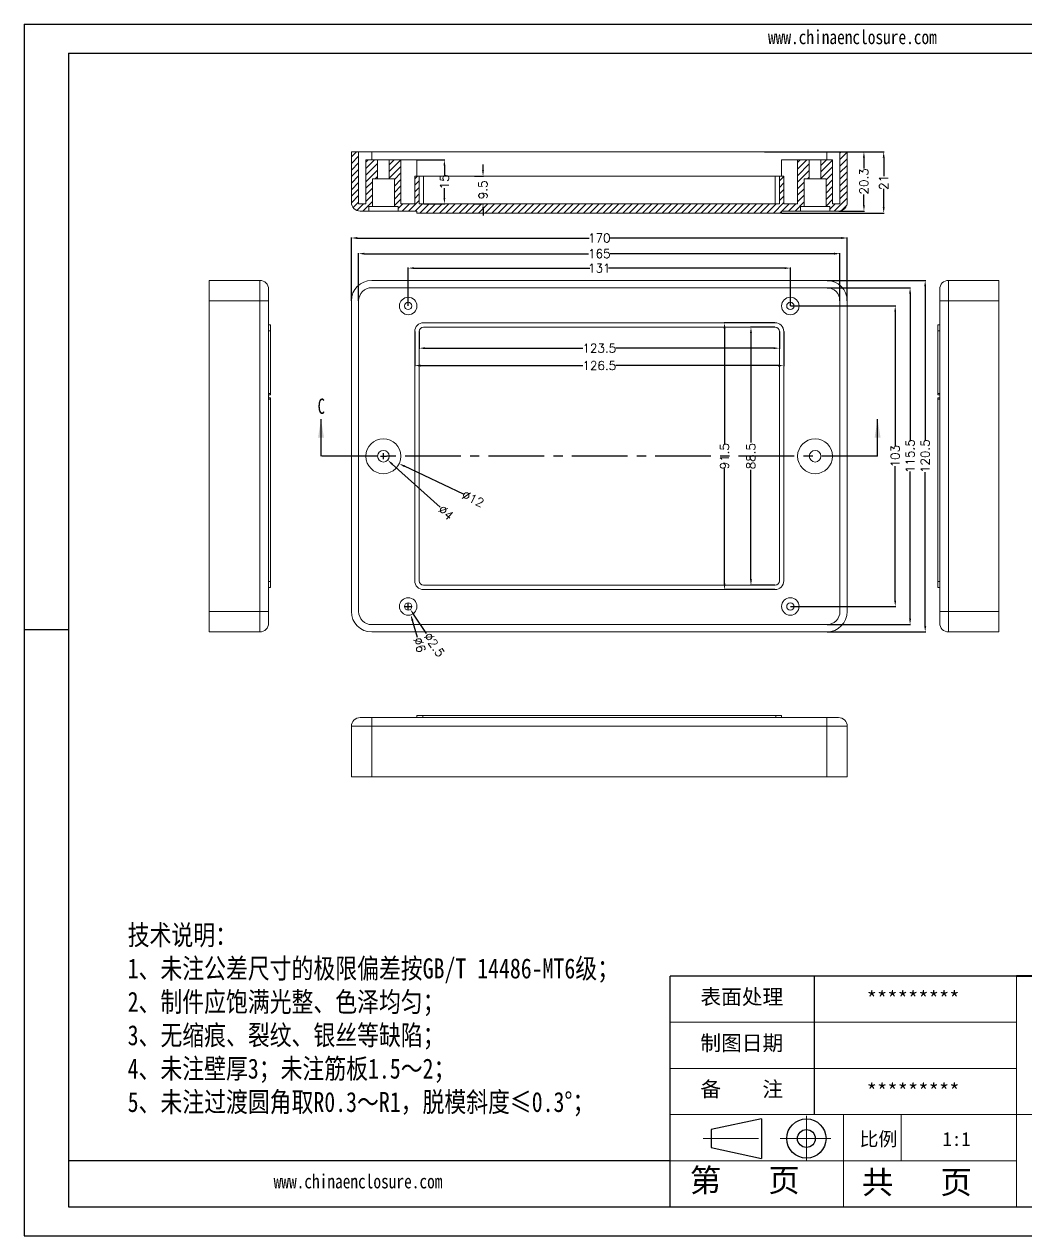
# Model space of a CAD drawing. Header units: inches. Extents: x 1196 to 2510, y 1089 to 1504.
# Drawn here: x 1833.8 to 2177.1, y 1088.5 to 1503.8 of the extents above; entities that cross this region are included whole.
import ezdxf

# ---------------------------------------------------------------- set-up
doc = ezdxf.new("R2010")
doc.units = ezdxf.units.IN
doc.linetypes.add('CENTER2', pattern=[28.575, 19.05, -3.175, 3.175, -3.175])
doc.layers.add('文字', color=81, linetype='Continuous')
for name, color, linetype, lineweight in [('粗实线', 7, 'Continuous', 30), ('细实线', 3, 'Continuous', 9), ('细点划线', 2, 'CENTER2', 9)]:
    doc.layers.add(name, color=color, linetype=linetype, lineweight=lineweight)
doc.styles.add('SLDTEXTSTYLE5', font='TXT', dxfattribs={"width": 0.7})
doc.styles.get("Standard").update_dxf_attribs({"font": 'txt', "bigfont": 'gbcbig.shx'})
doc.styles.add('宋体', font='', dxfattribs={"width": 0.8, "height": 3.5})
doc.styles.get('宋体').set_extended_font_data('SimSun')
doc.dimstyles.new('3', dxfattribs={"dimtxt": 3, "dimasz": 2, "dimexe": 0.18, "dimexo": 0.0625, "dimgap": 0.2, "dimtad": 0, "dimzin": 12, "dimdsep": 46, "dimtxsty": 'Standard', "dimcen": 1, "dimclrd": 3, "dimclre": 3, "dimadec": 0, "dimazin": 0, "dimtfac": 1, "dimtofl": 0, "dimtmove": 0, "dimatfit": 3, "dimfxl": 0, "dimtolj": 1, "dimtzin": 0, "dimarcsym": 0})
pattern_1 = [(45, (-1370.6308, -131.7936), (-1.122532, 1.122532), [])]

# ---------------------------------------------------------------- blocks, each defined once
blk = doc.blocks.new('*D129')
at = {"color": 3, "lineweight": -2, "transparency": 16777216}
for p, q in [((1965.42, 1407.3), (1965.42, 1420.39)), ((2096.42, 1407.3), (2096.42, 1420.39)), ((1967.42, 1420.21), (2027.72, 1420.21)), ((2094.42, 1420.21), (2034.12, 1420.21))]:
    blk.add_line(p, q, dxfattribs=at)
at = {"color": 3, "transparency": 16777216}
for points in [[(1967.42, 1420.54), (1967.42, 1419.88), (1965.42, 1420.21)], [(2094.42, 1420.54), (2094.42, 1419.88), (2096.42, 1420.21)]]:
    blk.add_solid(points, dxfattribs=at)
at = {"layer": 'Defpoints', "color": 0, "transparency": 16777216}
for p in [(2096.42, 1420.21), (1965.42, 1407.24), (2096.42, 1407.24)]:
    blk.add_point(p, dxfattribs=at)
at = {"color": 0, "transparency": 16777216, "insert": (2030.92, 1420.21), "char_height": 3, "attachment_point": 5}
blk.add_mtext('\\A1;131', dxfattribs=at)
blk = doc.blocks.new('*D130')
at = {"color": 3, "lineweight": -2, "transparency": 16777216}
for p, q in [((1969.17, 1398.43), (1969.17, 1392.59)), ((2092.67, 1398.43), (2092.67, 1392.59)), ((1971.17, 1392.77), (2025.22, 1392.77)), ((2090.67, 1392.77), (2036.62, 1392.77))]:
    blk.add_line(p, q, dxfattribs=at)
at = {"color": 3, "transparency": 16777216}
for points in [[(1971.17, 1393.1), (1971.17, 1392.43), (1969.17, 1392.77)], [(2090.67, 1393.1), (2090.67, 1392.43), (2092.67, 1392.77)]]:
    blk.add_solid(points, dxfattribs=at)
at = {"layer": 'Defpoints', "color": 0, "transparency": 16777216}
for p in [(1969.17, 1398.49), (2092.67, 1398.49), (1969.17, 1392.77)]:
    blk.add_point(p, dxfattribs=at)
at = {"color": 0, "transparency": 16777216, "insert": (2030.92, 1392.77), "char_height": 3, "attachment_point": 5}
blk.add_mtext('\\A1;123.5', dxfattribs=at)
blk = doc.blocks.new('*D131')
at = {"color": 3, "lineweight": -2, "transparency": 16777216}
for p, q in [((1967.67, 1398.43), (1967.67, 1386.61)), ((2094.17, 1398.43), (2094.17, 1386.61)), ((1969.67, 1386.79), (2025.22, 1386.79)), ((2092.17, 1386.79), (2036.62, 1386.79))]:
    blk.add_line(p, q, dxfattribs=at)
at = {"color": 3, "transparency": 16777216}
for points in [[(1969.67, 1387.12), (1969.67, 1386.45), (1967.67, 1386.79)], [(2092.17, 1387.12), (2092.17, 1386.45), (2094.17, 1386.79)]]:
    blk.add_solid(points, dxfattribs=at)
at = {"layer": 'Defpoints', "color": 0, "transparency": 16777216}
for p in [(1967.67, 1398.49), (2094.17, 1398.49), (2094.17, 1386.79)]:
    blk.add_point(p, dxfattribs=at)
at = {"color": 0, "transparency": 16777216, "insert": (2030.92, 1386.79), "char_height": 3, "attachment_point": 5}
blk.add_mtext('\\A1;126.5', dxfattribs=at)
blk = doc.blocks.new('*D132')
at = {"color": 3, "lineweight": -2, "transparency": 16777216}
for p, q in [((1948.42, 1409.05), (1948.42, 1425.34)), ((1950.42, 1425.16), (2027.22, 1425.16)), ((2111.42, 1425.16), (2034.62, 1425.16)), ((2113.42, 1409.05), (2113.42, 1425.34))]:
    blk.add_line(p, q, dxfattribs=at)
at = {"color": 3, "transparency": 16777216}
for points in [[(1950.42, 1425.49), (1950.42, 1424.83), (1948.42, 1425.16)], [(2111.42, 1425.49), (2111.42, 1424.83), (2113.42, 1425.16)]]:
    blk.add_solid(points, dxfattribs=at)
at = {"layer": 'Defpoints', "color": 0, "transparency": 16777216}
for p in [(2113.42, 1425.16), (1948.42, 1408.99), (2113.42, 1408.99)]:
    blk.add_point(p, dxfattribs=at)
at = {"color": 0, "transparency": 16777216, "insert": (2030.92, 1425.16), "char_height": 3, "attachment_point": 5}
blk.add_mtext('\\A1;165', dxfattribs=at)
blk = doc.blocks.new('*D133')
at = {"color": 3, "lineweight": -2, "transparency": 16777216}
for p, q in [((1945.92, 1409.05), (1945.92, 1430.71)), ((1947.92, 1430.53), (2027.47, 1430.53)), ((2113.92, 1430.53), (2034.37, 1430.53)), ((2115.92, 1409.05), (2115.92, 1430.71))]:
    blk.add_line(p, q, dxfattribs=at)
at = {"color": 3, "transparency": 16777216}
for points in [[(1947.92, 1430.87), (1947.92, 1430.2), (1945.92, 1430.53)], [(2113.92, 1430.87), (2113.92, 1430.2), (2115.92, 1430.53)]]:
    blk.add_solid(points, dxfattribs=at)
at = {"layer": 'Defpoints', "color": 0, "transparency": 16777216}
for p in [(1945.92, 1430.53), (1945.92, 1408.99), (2115.92, 1408.99)]:
    blk.add_point(p, dxfattribs=at)
at = {"color": 0, "transparency": 16777216, "insert": (2030.92, 1430.53), "char_height": 3, "attachment_point": 5}
blk.add_mtext('\\A1;170', dxfattribs=at)
blk = doc.blocks.new('*D134')
at = {"color": 3, "lineweight": -2, "transparency": 16777216}
for p, q in [((2096.48, 1407.24), (2132.55, 1407.24)), ((2132.37, 1405.24), (2132.37, 1359.19)), ((2132.37, 1306.24), (2132.37, 1352.29)), ((2096.48, 1304.24), (2132.55, 1304.24))]:
    blk.add_line(p, q, dxfattribs=at)
at = {"color": 3, "transparency": 16777216}
for points in [[(2132.04, 1405.24), (2132.7, 1405.24), (2132.37, 1407.24)], [(2132.04, 1306.24), (2132.7, 1306.24), (2132.37, 1304.24)]]:
    blk.add_solid(points, dxfattribs=at)
at = {"layer": 'Defpoints', "color": 0, "transparency": 16777216}
for p in [(2096.42, 1407.24), (2132.37, 1407.24), (2096.42, 1304.24)]:
    blk.add_point(p, dxfattribs=at)
at = {"color": 0, "transparency": 16777216, "insert": (2132.37, 1355.74), "char_height": 3, "attachment_point": 5, "rotation": 90}
blk.add_mtext('\\A1;103', dxfattribs=at)
blk = doc.blocks.new('*D135')
at = {"color": 3, "lineweight": -2, "transparency": 16777216}
for p, q in [((2108.98, 1413.49), (2137.64, 1413.49)), ((2137.46, 1411.49), (2137.46, 1360.94)), ((2137.46, 1299.99), (2137.46, 1350.54)), ((2108.98, 1297.99), (2137.64, 1297.99))]:
    blk.add_line(p, q, dxfattribs=at)
at = {"color": 3, "transparency": 16777216}
for points in [[(2137.13, 1411.49), (2137.79, 1411.49), (2137.46, 1413.49)], [(2137.13, 1299.99), (2137.79, 1299.99), (2137.46, 1297.99)]]:
    blk.add_solid(points, dxfattribs=at)
at = {"layer": 'Defpoints', "color": 0, "transparency": 16777216}
for p in [(2108.92, 1413.49), (2137.46, 1413.49), (2108.92, 1297.99)]:
    blk.add_point(p, dxfattribs=at)
at = {"color": 0, "transparency": 16777216, "insert": (2137.46, 1355.74), "char_height": 3, "attachment_point": 5, "rotation": 90}
blk.add_mtext('\\A1;115.5', dxfattribs=at)
blk = doc.blocks.new('*D136')
at = {"color": 3, "lineweight": -2, "transparency": 16777216}
for p, q in [((2108.98, 1415.99), (2142.82, 1415.99)), ((2142.64, 1413.99), (2142.64, 1361.19)), ((2142.64, 1297.49), (2142.64, 1350.29)), ((2108.98, 1295.49), (2142.82, 1295.49))]:
    blk.add_line(p, q, dxfattribs=at)
at = {"color": 3, "transparency": 16777216}
for points in [[(2142.31, 1413.99), (2142.98, 1413.99), (2142.64, 1415.99)], [(2142.31, 1297.49), (2142.98, 1297.49), (2142.64, 1295.49)]]:
    blk.add_solid(points, dxfattribs=at)
at = {"layer": 'Defpoints', "color": 0, "transparency": 16777216}
for p in [(2108.92, 1415.99), (2142.64, 1415.99), (2108.92, 1295.49)]:
    blk.add_point(p, dxfattribs=at)
at = {"color": 0, "transparency": 16777216, "insert": (2142.64, 1355.74), "char_height": 3, "attachment_point": 5, "rotation": 90}
blk.add_mtext('\\A1;120.5', dxfattribs=at)
blk = doc.blocks.new('*D137')
at = {"color": 3, "lineweight": -2, "transparency": 16777216}
for p, q in [((2115.98, 1460.08), (2121.82, 1460.08)), ((2121.64, 1458.08), (2121.64, 1454.38)), ((2121.64, 1441.78), (2121.64, 1445.48)), ((2112.98, 1439.78), (2121.82, 1439.78))]:
    blk.add_line(p, q, dxfattribs=at)
at = {"color": 3, "transparency": 16777216}
for points in [[(2121.31, 1458.08), (2121.97, 1458.08), (2121.64, 1460.08)], [(2121.31, 1441.78), (2121.97, 1441.78), (2121.64, 1439.78)]]:
    blk.add_solid(points, dxfattribs=at)
at = {"layer": 'Defpoints', "color": 0, "transparency": 16777216}
for p in [(2115.92, 1460.08), (2121.64, 1460.08), (2112.92, 1439.78)]:
    blk.add_point(p, dxfattribs=at)
at = {"color": 0, "transparency": 16777216, "insert": (2121.64, 1449.93), "char_height": 3, "attachment_point": 5, "rotation": 90}
blk.add_mtext('\\A1;20.3', dxfattribs=at)
blk = doc.blocks.new('*D138')
at = {"color": 3, "lineweight": -2, "transparency": 16777216}
for p, q in [((2087.56, 1460.08), (2128.59, 1460.08)), ((2128.41, 1458.08), (2128.41, 1451.78)), ((2128.41, 1441.08), (2128.41, 1447.38)), ((2093.48, 1439.08), (2128.59, 1439.08))]:
    blk.add_line(p, q, dxfattribs=at)
at = {"color": 3, "transparency": 16777216}
for points in [[(2128.08, 1458.08), (2128.75, 1458.08), (2128.41, 1460.08)], [(2128.08, 1441.08), (2128.75, 1441.08), (2128.41, 1439.08)]]:
    blk.add_solid(points, dxfattribs=at)
at = {"layer": 'Defpoints', "color": 0, "transparency": 16777216}
for p in [(2087.5, 1460.08), (2128.41, 1460.08), (2093.42, 1439.08)]:
    blk.add_point(p, dxfattribs=at)
at = {"color": 0, "transparency": 16777216, "insert": (2128.41, 1449.58), "char_height": 3, "attachment_point": 5, "rotation": 90}
blk.add_mtext('\\A1;21', dxfattribs=at)
blk = doc.blocks.new('*D139')
at = {"color": 3, "lineweight": -2, "transparency": 16777216}
for p, q in [((1968.48, 1457.28), (1978, 1457.28)), ((1977.82, 1455.28), (1977.82, 1451.98)), ((1977.82, 1444.28), (1977.82, 1447.58)), ((1970.73, 1442.28), (1978, 1442.28))]:
    blk.add_line(p, q, dxfattribs=at)
at = {"color": 3, "transparency": 16777216}
for points in [[(1977.49, 1455.28), (1978.15, 1455.28), (1977.82, 1457.28)], [(1977.49, 1444.28), (1978.15, 1444.28), (1977.82, 1442.28)]]:
    blk.add_solid(points, dxfattribs=at)
at = {"layer": 'Defpoints', "color": 0, "transparency": 16777216}
for p in [(1968.42, 1457.28), (1977.82, 1457.28), (1970.67, 1442.28)]:
    blk.add_point(p, dxfattribs=at)
at = {"color": 0, "transparency": 16777216, "insert": (1977.82, 1449.78), "char_height": 3, "attachment_point": 5, "rotation": 90}
blk.add_mtext('\\A1;15', dxfattribs=at)
blk = doc.blocks.new('*D140')
at = {"color": 3, "lineweight": -2, "transparency": 16777216}
for p, q in [((1991.06, 1453.78), (1991.06, 1455.78)), ((1988.12, 1451.78), (1991.24, 1451.78)), ((1988.12, 1442.28), (1991.24, 1442.28)), ((1991.06, 1440.28), (1991.06, 1438.28))]:
    blk.add_line(p, q, dxfattribs=at)
at = {"color": 3, "transparency": 16777216}
for points in [[(1990.72, 1453.78), (1991.39, 1453.78), (1991.06, 1451.78)], [(1990.72, 1440.28), (1991.39, 1440.28), (1991.06, 1442.28)]]:
    blk.add_solid(points, dxfattribs=at)
at = {"layer": 'Defpoints', "color": 0, "transparency": 16777216}
for p in [(1988.05, 1451.78), (1991.06, 1451.78), (1988.05, 1442.28)]:
    blk.add_point(p, dxfattribs=at)
at = {"color": 0, "transparency": 16777216, "insert": (1991.06, 1447.03), "char_height": 3, "attachment_point": 5, "rotation": 90}
blk.add_mtext('\\A1;9.5', dxfattribs=at)
blk = doc.blocks.new('*D141')
at = {"color": 3, "lineweight": -2, "transparency": 16777216}
for p, q in [((1964.42, 1304.24), (1966.42, 1304.24)), ((1965.42, 1303.24), (1965.42, 1305.24)), ((1968.56, 1293.64), (1966.84, 1299.45))]:
    blk.add_line(p, q, dxfattribs=at)
at = {"color": 3, "transparency": 16777216}
blk.add_solid([(1967.16, 1299.54), (1966.52, 1299.35), (1966.27, 1301.36)], dxfattribs=at)
at = {"layer": 'Defpoints', "color": 0, "transparency": 16777216}
for p in [(1964.56, 1307.12), (1966.27, 1301.36)]:
    blk.add_point(p, dxfattribs=at)
at = {"color": 0, "transparency": 16777216, "insert": (1969.32, 1291.05), "char_height": 3, "attachment_point": 5, "rotation": 286.5079}
blk.add_mtext('\\A1;∅6', dxfattribs=at)
blk = doc.blocks.new('*D142')
at = {"color": 3, "lineweight": -2, "transparency": 16777216}
for p, q in [((1964.42, 1304.24), (1966.42, 1304.24)), ((1965.42, 1303.24), (1965.42, 1305.24)), ((1971.71, 1295), (1967.25, 1301.55))]:
    blk.add_line(p, q, dxfattribs=at)
at = {"color": 3, "transparency": 16777216}
blk.add_solid([(1967.52, 1301.74), (1966.97, 1301.37), (1966.12, 1303.21)], dxfattribs=at)
at = {"layer": 'Defpoints', "color": 0, "transparency": 16777216}
for p in [(1964.71, 1305.27), (1966.12, 1303.21)]:
    blk.add_point(p, dxfattribs=at)
at = {"color": 0, "transparency": 16777216, "insert": (1974.36, 1291.11), "char_height": 3, "attachment_point": 5, "rotation": 304.2713}
blk.add_mtext('\\A1;∅2.5', dxfattribs=at)
blk = doc.blocks.new('*D143')
at = {"color": 3, "lineweight": -2, "transparency": 16777216}
for p, q in [((1955.92, 1355.74), (1957.92, 1355.74)), ((1956.92, 1354.74), (1956.92, 1356.74)), ((1984.31, 1342.71), (1964.14, 1352.3))]:
    blk.add_line(p, q, dxfattribs=at)
at = {"color": 3, "transparency": 16777216}
blk.add_solid([(1964.28, 1352.6), (1964, 1352), (1962.33, 1353.16)], dxfattribs=at)
at = {"layer": 'Defpoints', "color": 0, "transparency": 16777216}
for p in [(1951.5, 1358.32), (1962.33, 1353.16)]:
    blk.add_point(p, dxfattribs=at)
at = {"color": 0, "transparency": 16777216, "insert": (1987.65, 1341.12), "char_height": 3, "attachment_point": 5, "rotation": 334.5583}
blk.add_mtext('\\A1;∅12', dxfattribs=at)
blk = doc.blocks.new('*D144')
at = {"color": 3, "lineweight": -2, "transparency": 16777216}
for p, q in [((1955.92, 1355.74), (1957.92, 1355.74)), ((1956.92, 1354.74), (1956.92, 1356.74)), ((1976.33, 1338.24), (1959.89, 1353.06))]:
    blk.add_line(p, q, dxfattribs=at)
at = {"color": 3, "transparency": 16777216}
blk.add_solid([(1960.11, 1353.31), (1959.66, 1352.81), (1958.4, 1354.4)], dxfattribs=at)
at = {"layer": 'Defpoints', "color": 0, "transparency": 16777216}
for p in [(1955.43, 1357.08), (1958.4, 1354.4)]:
    blk.add_point(p, dxfattribs=at)
at = {"color": 0, "transparency": 16777216, "insert": (1978.34, 1336.43), "char_height": 3, "attachment_point": 5, "rotation": 317.9677}
blk.add_mtext('\\A1;∅4', dxfattribs=at)
blk = doc.blocks.new('*D145')
at = {"color": 3, "lineweight": -2, "transparency": 16777216}
for p, q in [((2091.1, 1399.99), (2082.73, 1399.99)), ((2082.91, 1397.99), (2082.91, 1360.44)), ((2082.91, 1313.49), (2082.91, 1351.04)), ((2091.1, 1311.49), (2082.73, 1311.49))]:
    blk.add_line(p, q, dxfattribs=at)
at = {"color": 3, "transparency": 16777216}
for points in [[(2082.58, 1397.99), (2083.24, 1397.99), (2082.91, 1399.99)], [(2082.58, 1313.49), (2083.24, 1313.49), (2082.91, 1311.49)]]:
    blk.add_solid(points, dxfattribs=at)
at = {"layer": 'Defpoints', "color": 0, "transparency": 16777216}
for p in [(2082.91, 1399.99), (2091.17, 1399.99), (2091.17, 1311.49)]:
    blk.add_point(p, dxfattribs=at)
at = {"color": 0, "transparency": 16777216, "insert": (2082.91, 1355.74), "char_height": 3, "attachment_point": 5, "rotation": 90}
blk.add_mtext('\\A1;88.5', dxfattribs=at)
blk = doc.blocks.new('*D146')
at = {"color": 3, "lineweight": -2, "transparency": 16777216}
for p, q in [((2091.1, 1401.49), (2073.67, 1401.49)), ((2073.85, 1399.49), (2073.85, 1359.94)), ((2073.85, 1311.99), (2073.85, 1351.54)), ((2091.1, 1309.99), (2073.67, 1309.99))]:
    blk.add_line(p, q, dxfattribs=at)
at = {"color": 3, "transparency": 16777216}
for points in [[(2073.52, 1399.49), (2074.19, 1399.49), (2073.85, 1401.49)], [(2073.52, 1311.99), (2074.19, 1311.99), (2073.85, 1309.99)]]:
    blk.add_solid(points, dxfattribs=at)
at = {"layer": 'Defpoints', "color": 0, "transparency": 16777216}
for p in [(2091.17, 1401.49), (2073.85, 1309.99), (2091.17, 1309.99)]:
    blk.add_point(p, dxfattribs=at)
at = {"color": 0, "transparency": 16777216, "insert": (2073.85, 1355.74), "char_height": 3, "attachment_point": 5, "rotation": 90}
blk.add_mtext('\\A1;91.5', dxfattribs=at)

msp = doc.modelspace()

# ---------------------------------------------------------------- hatches: boundary and pattern name
at = {"linetype": 'Continuous', "lineweight": 0}
h = msp.add_hatch(dxfattribs=at)
h.set_pattern_fill('ANSI31', color=4, scale=0.5, style=0)
h.set_pattern_definition(pattern_1)
edge = h.paths.add_edge_path(flags=0)
edge.add_line((1954.915, 1457.278), (1950.915, 1457.278))
edge.add_line((1950.915, 1457.278), (1950.915, 1442.278))
edge.add_line((1950.915, 1442.278), (1948.415, 1442.278))
edge.add_line((1948.415, 1442.278), (1948.415, 1460.078))
edge.add_line((1948.415, 1460.078), (1945.915, 1460.078))
edge.add_line((1945.915, 1460.078), (1945.915, 1442.778))
edge.add_arc((1948.915, 1442.778), 3, 180, 270)
edge.add_line((1948.915, 1439.778), (1951.915, 1439.778))
edge.add_line((1951.915, 1439.778), (1951.915, 1441.278))
edge.add_line((1951.915, 1441.278), (1953.165, 1441.278))
edge.add_line((1953.165, 1441.278), (1953.165, 1450.778))
edge.add_line((1953.165, 1450.778), (1954.915, 1450.778))
edge.add_line((1954.915, 1450.778), (1954.915, 1457.278))
h = msp.add_hatch(dxfattribs=at)
h.set_pattern_fill('ANSI31', color=4, scale=0.5, style=0)
h.set_pattern_definition(pattern_1)
edge = h.paths.add_edge_path(flags=0)
edge.add_line((2110.915, 1442.278), (2110.915, 1457.278))
edge.add_line((2110.915, 1457.278), (2106.915, 1457.278))
edge.add_line((2106.915, 1457.278), (2106.915, 1450.778))
edge.add_line((2106.915, 1450.778), (2108.665, 1450.778))
edge.add_line((2108.665, 1450.778), (2108.665, 1441.278))
edge.add_line((2108.665, 1441.278), (2109.915, 1441.278))
edge.add_line((2109.915, 1441.278), (2109.915, 1439.778))
edge.add_line((2109.915, 1439.778), (2112.915, 1439.778))
edge.add_arc((2112.915, 1442.778), 3, 270, 360)
edge.add_line((2115.915, 1442.778), (2115.915, 1460.078))
edge.add_line((2115.915, 1460.078), (2113.415, 1460.078))
edge.add_line((2113.415, 1460.078), (2113.415, 1442.278))
edge.add_line((2113.415, 1442.278), (2110.915, 1442.278))
h = msp.add_hatch(dxfattribs=at)
h.set_pattern_fill('ANSI31', color=4, scale=0.5, style=0)
h.set_pattern_definition(pattern_1)
h.paths.add_polyline_path([(2092.665, 1442.278), (1969.165, 1442.278), (1969.165, 1451.778), (1967.665, 1451.778), (1967.665, 1442.278), (1962.915, 1442.278), (1962.915, 1457.278), (1958.915, 1457.278), (1958.915, 1450.778), (1960.665, 1450.778), (1960.665, 1441.278), (1961.915, 1441.278), (1961.915, 1439.778), (1968.415, 1439.778), (1968.415, 1439.078), (2093.415, 1439.078), (2093.415, 1439.778), (2099.915, 1439.778), (2099.915, 1441.278), (2101.165, 1441.278), (2101.165, 1450.778), (2102.915, 1450.778), (2102.915, 1457.278), (2098.915, 1457.278), (2098.915, 1442.278), (2094.165, 1442.278), (2094.165, 1451.778), (2092.665, 1451.778)], flags=0)

# ---------------------------------------------------------------- linework, layer by layer
for p, q in [((1833.771, 1503.809), (2421.12, 1503.809)), ((1833.771, 1503.809), (1833.771, 1088.511)), ((1848.969, 1493.921), (2411.232, 1493.921)), ((1848.969, 1493.921), (1848.969, 1098.399)), ((1848.969, 1296.16), (1833.771, 1296.16)), ((1833.771, 1280.779), (1833.771, 1088.511)), ((2173.919, 1177.504), (2055.263, 1177.504)), ((2055.263, 1098.399), (2055.263, 1177.504)), ((2104.703, 1130.041), (2104.703, 1177.504)), ((2055.263, 1114.22), (1848.969, 1114.22)), ((1848.969, 1098.399), (2411.232, 1098.399)), ((1833.771, 1088.511), (2421.12, 1088.511)), ((1833.771, 1088.511), (2105.692, 1088.511))]:
    msp.add_line(p, q)
at = {"color": 7, "linetype": 'Continuous', "lineweight": 15}
for p, q in [((1945.915, 1460.078), (1945.915, 1442.778)), ((1945.915, 1460.078), (1948.415, 1460.078)), ((1948.415, 1460.078), (1948.415, 1442.278)), ((1952.915, 1460.078), (1948.415, 1460.078)), ((2108.915, 1460.078), (1952.915, 1460.078)), ((2113.415, 1460.078), (2108.915, 1460.078)), ((2113.415, 1442.278), (2113.415, 1460.078)), ((2113.415, 1460.078), (2115.915, 1460.078)), ((2115.915, 1442.778), (2115.915, 1460.078)), ((1950.915, 1457.278), (1950.915, 1442.278)), ((1950.915, 1457.278), (1954.915, 1457.278)), ((1954.915, 1450.778), (1954.915, 1457.278)), ((1958.915, 1457.278), (1954.915, 1457.278)), ((1958.915, 1457.278), (1958.915, 1450.778)), ((1958.915, 1457.278), (1962.915, 1457.278)), ((1962.915, 1442.278), (1962.915, 1457.278)), ((1962.915, 1457.278), (1968.415, 1457.278)), ((1968.415, 1451.778), (1968.415, 1457.278)), ((2093.415, 1457.278), (2093.415, 1451.778)), ((2098.915, 1457.278), (2093.415, 1457.278)), ((2098.915, 1442.278), (2098.915, 1457.278)), ((2098.915, 1457.278), (2102.915, 1457.278)), ((2102.915, 1457.278), (2102.915, 1450.778)), ((2102.915, 1457.278), (2106.915, 1457.278)), ((2106.915, 1450.778), (2106.915, 1457.278)), ((2106.915, 1457.278), (2110.915, 1457.278)), ((2110.915, 1457.278), (2110.915, 1442.278)), ((1954.915, 1450.778), (1953.165, 1450.778)), ((1953.165, 1441.278), (1953.165, 1450.778)), ((1958.915, 1450.778), (1954.915, 1450.778)), ((1960.665, 1450.778), (1958.915, 1450.778)), ((1960.665, 1450.778), (1960.665, 1441.278)), ((1967.665, 1451.778), (1967.665, 1442.278)), ((1967.665, 1451.778), (1969.165, 1451.778)), ((1969.165, 1442.278), (1969.165, 1451.778)), ((1970.665, 1451.778), (1969.165, 1451.778)), ((1970.665, 1442.278), (1970.665, 1451.778)), ((2091.165, 1451.778), (1970.665, 1451.778)), ((2091.165, 1442.278), (2091.165, 1451.778)), ((2092.665, 1451.778), (2091.165, 1451.778)), ((2092.665, 1451.778), (2094.165, 1451.778)), ((2092.665, 1451.778), (2092.665, 1442.278)), ((2094.165, 1442.278), (2094.165, 1451.778)), ((2102.915, 1450.778), (2101.165, 1450.778)), ((2101.165, 1441.278), (2101.165, 1450.778)), ((2102.915, 1450.778), (2106.915, 1450.778)), ((2108.665, 1450.778), (2106.915, 1450.778)), ((2108.665, 1450.778), (2108.665, 1441.278)), ((1948.415, 1442.278), (1950.915, 1442.278)), ((1951.915, 1441.278), (1951.915, 1439.778)), ((1953.165, 1441.278), (1951.915, 1441.278)), ((1960.665, 1441.278), (1953.165, 1441.278)), ((1961.915, 1441.278), (1960.665, 1441.278)), ((1961.915, 1439.778), (1961.915, 1441.278)), ((1962.915, 1442.278), (1967.665, 1442.278)), ((1969.165, 1442.278), (2092.665, 1442.278)), ((2094.165, 1442.278), (2098.915, 1442.278)), ((2101.165, 1441.278), (2099.915, 1441.278)), ((2099.915, 1439.778), (2099.915, 1441.278)), ((2108.665, 1441.278), (2101.165, 1441.278)), ((2109.915, 1441.278), (2108.665, 1441.278)), ((2109.915, 1441.278), (2109.915, 1439.778)), ((2110.915, 1442.278), (2113.415, 1442.278)), ((1948.915, 1439.778), (1951.915, 1439.778)), ((1961.915, 1439.778), (1951.915, 1439.778)), ((1961.915, 1439.778), (1968.415, 1439.778)), ((1968.415, 1439.778), (1968.415, 1439.078)), ((1968.415, 1439.078), (2093.415, 1439.078)), ((2093.415, 1439.778), (2099.915, 1439.778)), ((2093.415, 1439.078), (2093.415, 1439.778)), ((2099.915, 1439.778), (2109.915, 1439.778)), ((2109.915, 1439.778), (2112.915, 1439.778)), ((1897.224, 1408.99), (1897.224, 1415.99)), ((1897.224, 1415.99), (1914.524, 1415.99)), ((1914.524, 1408.99), (1914.524, 1415.99)), ((1917.524, 1412.99), (1917.524, 1408.99)), ((2108.915, 1415.99), (1952.915, 1415.99)), ((2108.915, 1413.49), (1952.915, 1413.49)), ((2147.631, 1408.99), (2147.631, 1412.99)), ((2150.631, 1415.99), (2150.631, 1408.99)), ((2150.631, 1415.99), (2167.931, 1415.99)), ((2167.931, 1415.99), (2167.931, 1408.99)), ((1897.224, 1302.49), (1897.224, 1408.99)), ((1914.524, 1408.99), (1897.224, 1408.99)), ((1914.524, 1302.49), (1914.524, 1408.99)), ((1914.524, 1408.99), (1917.524, 1408.99)), ((1917.524, 1408.99), (1917.524, 1302.49)), ((1945.915, 1408.99), (1945.915, 1302.49)), ((1948.415, 1408.99), (1948.415, 1302.49)), ((2113.415, 1302.49), (2113.415, 1408.99)), ((2115.915, 1302.49), (2115.915, 1408.99)), ((2147.631, 1408.99), (2150.631, 1408.99)), ((2147.631, 1302.49), (2147.631, 1408.99)), ((2150.631, 1408.99), (2150.631, 1302.49)), ((2167.931, 1408.99), (2150.631, 1408.99)), ((2167.931, 1408.99), (2167.931, 1302.49)), ((1918.224, 1400.74), (1917.524, 1400.74)), ((1918.224, 1400.74), (1918.224, 1398.74)), ((2091.165, 1401.49), (1970.665, 1401.49)), ((2091.165, 1399.99), (1970.665, 1399.99)), ((2146.931, 1400.74), (2147.631, 1400.74)), ((2146.931, 1398.74), (2146.931, 1400.74)), ((1918.224, 1398.74), (1917.524, 1398.74)), ((1918.224, 1398.74), (1918.224, 1377.24)), ((1967.665, 1398.49), (1967.665, 1312.99)), ((1969.165, 1398.49), (1969.165, 1312.99)), ((2092.665, 1312.99), (2092.665, 1398.49)), ((2094.165, 1312.99), (2094.165, 1398.49)), ((2146.931, 1398.74), (2147.631, 1398.74)), ((2146.931, 1377.24), (2146.931, 1398.74)), ((1917.524, 1377.24), (1918.224, 1377.24)), ((1918.224, 1376.74), (1917.524, 1376.74)), ((1917.524, 1375.74), (1918.224, 1375.74)), ((1918.224, 1375.24), (1917.524, 1375.24)), ((1918.224, 1377.24), (1918.224, 1376.74)), ((1918.224, 1375.74), (1918.224, 1375.24)), ((1918.224, 1375.24), (1918.224, 1312.74)), ((2146.931, 1377.24), (2147.631, 1377.24)), ((2146.931, 1376.74), (2146.931, 1377.24)), ((2147.631, 1376.74), (2146.931, 1376.74)), ((2146.931, 1375.74), (2147.631, 1375.74)), ((2146.931, 1375.24), (2146.931, 1375.74)), ((2146.931, 1312.74), (2146.931, 1375.24)), ((2147.631, 1375.24), (2146.931, 1375.24)), ((1918.224, 1312.74), (1917.524, 1312.74)), ((1918.224, 1312.74), (1918.224, 1310.74)), ((2146.931, 1310.74), (2146.931, 1312.74)), ((2146.931, 1312.74), (2147.631, 1312.74)), ((1918.224, 1310.74), (1917.524, 1310.74)), ((1970.665, 1311.49), (2091.165, 1311.49)), ((1970.665, 1309.99), (2091.165, 1309.99)), ((2146.931, 1310.74), (2147.631, 1310.74)), ((1897.224, 1295.49), (1897.224, 1302.49)), ((1897.224, 1302.49), (1914.524, 1302.49)), ((1914.524, 1302.49), (1917.524, 1302.49)), ((1914.524, 1295.49), (1914.524, 1302.49)), ((1917.524, 1302.49), (1917.524, 1298.49)), ((2147.631, 1302.49), (2150.631, 1302.49)), ((2147.631, 1298.49), (2147.631, 1302.49)), ((2150.631, 1302.49), (2150.631, 1295.49)), ((2150.631, 1302.49), (2167.931, 1302.49)), ((2167.931, 1302.49), (2167.931, 1295.49)), ((1952.915, 1297.99), (2108.915, 1297.99)), ((1914.524, 1295.49), (1897.224, 1295.49)), ((1952.915, 1295.49), (2108.915, 1295.49)), ((2167.931, 1295.49), (2150.631, 1295.49)), ((1968.415, 1266.842), (1968.415, 1266.142)), ((1968.415, 1266.842), (1970.415, 1266.842)), ((1970.415, 1266.842), (1970.415, 1266.142)), ((1970.415, 1266.842), (2091.415, 1266.842)), ((2091.415, 1266.842), (2091.415, 1266.142)), ((2091.415, 1266.842), (2093.415, 1266.842)), ((2093.415, 1266.842), (2093.415, 1266.142)), ((1952.915, 1263.142), (1945.915, 1263.142)), ((1945.915, 1245.842), (1945.915, 1263.142)), ((1948.915, 1266.142), (1952.915, 1266.142)), ((1952.915, 1266.142), (1952.915, 1263.142)), ((1952.915, 1266.142), (2108.915, 1266.142)), ((2108.915, 1263.142), (1952.915, 1263.142)), ((1952.915, 1263.142), (1952.915, 1245.842)), ((2108.915, 1266.142), (2112.915, 1266.142)), ((2108.915, 1266.142), (2108.915, 1263.142)), ((2115.915, 1263.142), (2108.915, 1263.142)), ((2108.915, 1245.842), (2108.915, 1263.142)), ((2115.915, 1263.142), (2115.915, 1245.842)), ((1952.915, 1245.842), (1945.915, 1245.842)), ((2108.915, 1245.842), (1952.915, 1245.842)), ((2115.915, 1245.842), (2108.915, 1245.842))]:
    msp.add_line(p, q, dxfattribs=at)
at = {"color": 8, "linetype": 'Continuous', "lineweight": 15}
for p, q in [((1952.915, 1457.278), (1952.915, 1460.078)), ((2108.915, 1460.078), (2108.915, 1457.278))]:
    msp.add_line(p, q, dxfattribs=at)
at = {"color": 7, "linetype": 'Continuous', "lineweight": 30}
for p, q in [((1935.515, 1355.74), (1935.515, 1368.44)), ((2126.315, 1355.74), (2126.315, 1368.44))]:
    msp.add_line(p, q, dxfattribs=at)
at = {"color": 1, "linetype": 'CENTER2', "lineweight": 30}
msp.add_line((2126.315, 1355.74), (1935.515, 1355.74), dxfattribs=at)
at = {"color": 7, "linetype": 'Continuous', "lineweight": 15}
for centre, radius in [((1965.415, 1407.24), 3), ((1965.415, 1407.24), 1.25), ((2096.415, 1407.24), 3), ((2096.415, 1407.24), 1.25), ((1956.915, 1355.74), 6), ((2104.915, 1355.74), 6), ((1956.915, 1355.74), 2), ((2104.915, 1355.74), 2), ((1965.415, 1304.24), 3), ((1965.415, 1304.24), 1.25), ((2096.415, 1304.24), 3), ((2096.415, 1304.24), 1.25)]:
    msp.add_circle(centre, radius, dxfattribs=at)
for centre, radius, start, end in [((1948.915, 1442.778), 3, 180, 270), ((2112.915, 1442.778), 3, 270, 0), ((1914.524, 1412.99), 3, 0, 90), ((1952.915, 1408.99), 7, 90, 180), ((1952.915, 1408.99), 4.5, 90, 180), ((2108.915, 1408.99), 7, 0, 90), ((2108.915, 1408.99), 4.5, 0, 90), ((2150.631, 1412.99), 3, 90, 180), ((1970.665, 1398.49), 3, 90, 180), ((1970.665, 1398.49), 1.5, 90, 180), ((2091.165, 1398.49), 3, 0, 90), ((2091.165, 1398.49), 1.5, 0, 90), ((1970.665, 1312.99), 3, 180, 270), ((1970.665, 1312.99), 1.5, 180, 270), ((2091.165, 1312.99), 3, 270, 0), ((2091.165, 1312.99), 1.5, 270, 0), ((1952.915, 1302.49), 7, 180, 270), ((1952.915, 1302.49), 4.5, 180, 270), ((2108.915, 1302.49), 4.5, 270, 0), ((2108.915, 1302.49), 7, 270, 0), ((1914.524, 1298.49), 3, 270, 0), ((2150.631, 1298.49), 3, 180, 270), ((1948.915, 1263.142), 3, 90, 180), ((2112.915, 1263.142), 3, 0, 90)]:
    msp.add_arc(centre, radius, start, end, dxfattribs=at)
at = {"color": 7, "linetype": 'Continuous', "lineweight": 30}
for points in [[(1935.515, 1368.44), (1934.499, 1362.09), (1936.531, 1362.09)], [(2126.315, 1368.44), (2125.299, 1362.09), (2127.331, 1362.09)]]:
    msp.add_solid(points, dxfattribs=at)
at = {"layer": '粗实线', "color": 7, "lineweight": 40}
msp.add_line((2411.232, 1177.504), (2173.919, 1177.504), dxfattribs=at)
at = {"layer": '粗实线', "color": 7}
for p, q in [((2086.531, 1128.561), (2069.244, 1124.897)), ((2086.531, 1128.561), (2086.531, 1115.013)), ((2069.244, 1124.897), (2069.244, 1118.783)), ((2069.244, 1118.783), (2086.531, 1115.013))]:
    msp.add_line(p, q, dxfattribs=at)
for radius in [6.721, 3.057]:
    msp.add_circle((2101.916, 1121.84), radius, dxfattribs=at)
at = {"layer": '细实线', "color": 7}
for p, q in [((2173.919, 1177.504), (2173.919, 1098.399)), ((2173.919, 1161.683), (2055.263, 1161.683)), ((2173.919, 1145.862), (2055.263, 1145.862)), ((2411.232, 1130.041), (2055.263, 1130.041)), ((2114.591, 1130.041), (2114.591, 1098.399)), ((2134.367, 1130.041), (2134.367, 1114.22)), ((2173.919, 1114.22), (2055.263, 1114.22))]:
    msp.add_line(p, q, dxfattribs=at)
at = {"layer": '细点划线', "color": 7}
for p, q in [((2101.916, 1129.577), (2101.916, 1114.22)), ((2066.488, 1121.84), (2087.855, 1121.84)), ((2092.928, 1121.84), (2110.298, 1121.84))]:
    msp.add_line(p, q, dxfattribs=at)

# ---------------------------------------------------------------- texts
at = {"color": 7, "linetype": 'Continuous', "insert": (1934.365, 1375.493), "char_height": 5.25, "attachment_point": 1, "style": 'SLDTEXTSTYLE5'}
msp.add_mtext('C', dxfattribs=at)
at = {"char_height": 5.20296, "width": 2957.10035, "attachment_point": 1}
for s, insert in [('{\\fSimHei|b0|i0|c134|p49;表面处理}', (2065.581, 1173.014)), ('{\\fSimHei|b0|i0|c134|p49;*********}', (2122.567, 1172.345)), ('{\\fSimHei|b0|i0|c134|p49;制图日期}', (2065.581, 1157.193)), ('{\\fSimHei|b0|i0|c134|p49;备    注}', (2065.581, 1141.372)), ('{\\fSimHei|b0|i0|c134|p49;*********}', (2122.567, 1140.703))]:
    msp.add_mtext(s, dxfattribs=dict(at, insert=insert))
at = {"layer": '文字', "color": 0, "attachment_point": 1, "style": '宋体'}
for s, insert, char_height, width in [('www.chinaenclosure.com', (2088.757, 1501.815), 4.83415, 84.93135), ('{\\H1.111x;技术说明：\\P1、未注公差尺寸的极限偏差按GB/T 14486-MT6级；\\P2、制件应饱满光整、色泽均匀；\\P3、无缩痕、裂纹、银丝等缺陷；\\P4、未注壁厚3；未注筋板1.5～2；\\P5、未注过渡圆角取R0.3～R1，脱模斜度≤0.3%%D；}', (1869.233, 1195.036), 6.18002, 225.09706), ('www.chinaenclosure.com', (1919.276, 1109.591), 4.83415, 84.93135)]:
    msp.add_mtext(s, dxfattribs=dict(at, insert=insert, char_height=char_height, width=width))
at = {"layer": '细实线', "color": 7, "attachment_point": 1}
for s, insert, char_height, width in [('{\\fSimSun|b0|i0|c134|p54;比例}', (2120.128, 1124.049), 4.74625, 20.83458), ('{\\fSimSun|b0|i0|c134|p54;1:1}', (2148.557, 1124.049), 4.74625, 20.83458), ('{\\fSimSun|b0|i0|c134|p54;第   页}', (2061.919, 1111.501), 7.91042, 59.32818), ('{\\fSimSun|b0|i0|c134|p54; 共   页}', (2115.559, 1110.829), 7.91042, 59.32818)]:
    msp.add_mtext(s, dxfattribs=dict(at, insert=insert, char_height=char_height, width=width))

# ---------------------------------------------------------------- dimensions: what is measured, and where the dimension line sits
for base, p1, p2, picture, middle in [((2128.413, 1460.078), (2093.415, 1439.078), (2087.5, 1460.078), '*D138', (2128.413, 1449.578)), ((2121.641, 1460.078), (2112.915, 1439.778), (2115.915, 1460.078), '*D137', (2121.641, 1449.928)), ((1977.821, 1457.278), (1970.665, 1442.278), (1968.415, 1457.278), '*D139', (1977.821, 1449.778)), ((1991.056, 1451.778), (1988.054, 1442.278), (1988.054, 1451.778), '*D140', (1991.056, 1447.028)), ((2142.642, 1415.99), (2108.915, 1295.49), (2108.915, 1415.99), '*D136', (2142.642, 1355.74)), ((2137.461, 1413.49), (2108.915, 1297.99), (2108.915, 1413.49), '*D135', (2137.461, 1355.74)), ((2132.369, 1407.24), (2096.415, 1304.24), (2096.415, 1407.24), '*D134', (2132.369, 1355.74)), ((2082.911, 1399.99), (2091.165, 1311.49), (2091.165, 1399.99), '*D145', (2082.911, 1355.74))]:
    dim = msp.add_linear_dim(base=base, p1=p1, p2=p2, angle=90, dimstyle='3')
    dim.commit()
    dim.dimension.update_dxf_attribs({"geometry": picture, "text_midpoint": middle})
for base, p1, p2, picture, middle in [((1945.915, 1430.534), (2115.915, 1408.99), (1945.915, 1408.99), '*D133', (2030.915, 1430.534)), ((2113.415, 1425.16), (1948.415, 1408.99), (2113.415, 1408.99), '*D132', (2030.915, 1425.16)), ((2096.415, 1420.211), (1965.415, 1407.24), (2096.415, 1407.24), '*D129', (2030.915, 1420.211)), ((2094.165, 1386.785), (1967.665, 1398.49), (2094.165, 1398.49), '*D131', (2030.915, 1386.785)), ((1969.165, 1392.767), (2092.665, 1398.49), (1969.165, 1398.49), '*D130', (2030.915, 1392.767))]:
    dim = msp.add_linear_dim(base=base, p1=p1, p2=p2, dimstyle='3')
    dim.commit()
    dim.dimension.update_dxf_attribs({"geometry": picture, "text_midpoint": middle})
dim = msp.add_linear_dim(base=(2073.853, 1309.99), p1=(2091.165, 1401.49), p2=(2091.165, 1309.99), angle=90, dimstyle='3')
dim.commit()
dim.dimension.update_dxf_attribs({"geometry": '*D146', "text_midpoint": (2073.853, 1355.74), "dimtype": 160})
for p1, p2, picture, middle in [((1951.497, 1358.317), (1962.333, 1353.162), '*D143', (1987.65, 1341.118)), ((1955.43, 1357.079), (1958.401, 1354.401), '*D144', (1978.338, 1336.429)), ((1964.563, 1307.116), (1966.268, 1301.363), '*D141', (1969.324, 1291.049)), ((1964.711, 1305.273), (1966.119, 1303.207), '*D142', (1974.361, 1291.112))]:
    dim = msp.add_diameter_dim_2p(p1=p1, p2=p2, dimstyle='3')
    dim.commit()
    dim.dimension.update_dxf_attribs({"geometry": picture, "text_midpoint": middle, "dimtype": 163})

doc.saveas('drawing.dxf')
